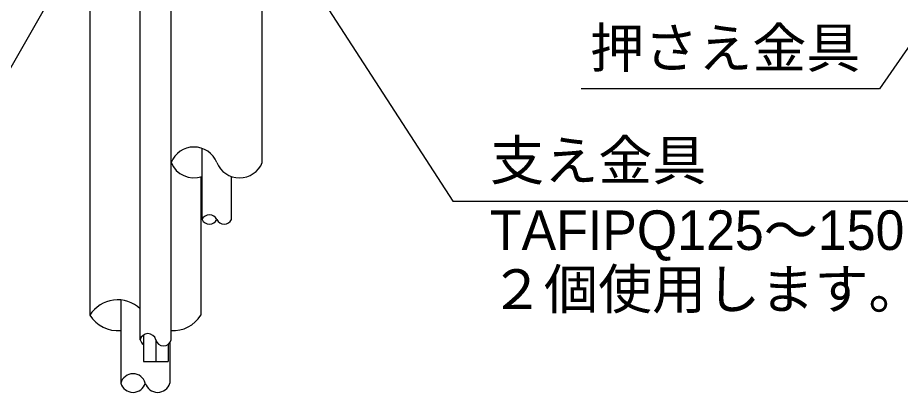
# Model space of a CAD drawing. Extents: x 443 to 1217, y -1921 to -677.
# Drawn here: x 689.7 to 745.4, y -1045.1 to -1021.4 of the extents above; entities that cross this region are included whole.
import ezdxf
from ezdxf.enums import TextEntityAlignment as Align

# ---------------------------------------------------------------- set-up
doc = ezdxf.new("R2010")
doc.units = 0
doc.header["$MEASUREMENT"] = 0
doc.layers.get('0').update_dxf_attribs({"linetype": 'CONTINUOUS'})
doc.layers.add('10', color=7, linetype='CONTINUOUS')
doc.layers.add('5', color=7, linetype='CONTINUOUS')
doc.styles.add('ｽﾀｲﾙ2', font='MS PGothic.ttf')

msp = doc.modelspace()

# ---------------------------------------------------------------- linework, layer by layer
at = {"color": 7, "linetype": 'Continuous'}
for p, q in [((750.257, -1016.971), (744.057, -1025.928)), ((693.324, -1017.501), (681.722, -1037.817)), ((708.222, -1019.179), (717.155, -1033.022)), ((744.057, -1025.928), (725.249, -1025.928)), ((717.155, -1033.022), (750.669, -1033.022))]:
    msp.add_line(p, q, dxfattribs=at)
at = {"layer": '5', "color": 3, "linetype": 'Continuous'}
for p, q in [((694.277, -1019.179), (694.277, -1040.216)), ((697.453, -1041.768), (697.453, -1019.179)), ((699.401, -1041.768), (699.401, -1019.179)), ((705.149, -1030.574), (705.149, -1019.179)), ((701.348, -1034.177), (701.348, -1029.686)), ((701.266, -1031.487), (701.266, -1040.216)), ((703.202, -1034.177), (703.202, -1031.461)), ((696.225, -1039.252), (696.225, -1044.501)), ((697.648, -1041.473), (697.648, -1043.131)), ((698.427, -1041.768), (698.427, -1043.131)), ((699.318, -1041.952), (699.318, -1044.501)), ((699.206, -1042.063), (699.206, -1043.131)), ((697.648, -1043.131), (699.206, -1043.131))]:
    msp.add_line(p, q, dxfattribs=at)
for centre, radius, start, end in [((700.838, -1031.147), 1.547, 21.7462, 158.2538), ((700.838, -1030), 1.547, 201.7462, 289.259), ((703.712, -1030.001), 1.547, 201.7426, 338.2574), ((701.812, -1034.399), 0.514, 25.5575, 154.4425), ((701.812, -1033.956), 0.514, 205.5575, 334.4425), ((702.739, -1033.956), 0.513, 205.5134, 334.4866), ((696.024, -1041.296), 2.054, 45.9157, 148.2718), ((696.024, -1039.135), 2.054, 211.7282, 275.6048), ((699.518, -1039.135), 2.054, 266.7227, 328.2718), ((697.94, -1041.877), 0.499, 12.6804, 167.3196), ((697.955, -1041.647), 0.516, 193.5512, 233.4918), ((698.914, -1041.658), 0.499, 192.6804, 347.3196), ((696.998, -1044.72), 0.804, 15.8457, 164.1543), ((696.998, -1044.281), 0.804, 195.8457, 344.1543), ((698.545, -1044.281), 0.804, 195.8457, 344.1543)]:
    msp.add_arc(centre, radius, start, end, dxfattribs=at)

# ---------------------------------------------------------------- texts
at = {"layer": '10', "linetype": 'Continuous', "style": 'ｽﾀｲﾙ2'}
for tag, p in [('押さえ金具', (725.816, -1025.343)), ('支え金具', (719.515, -1032.438)), ('TAFIPQ125～150は', (719.501, -1036.85)), ('２個使用します。', (719.501, -1040.569))]:
    msp.add_attdef(tag, text='', height=2.5, dxfattribs=at).set_placement(p, align=Align.BOTTOM_LEFT)

doc.saveas('drawing.dxf')
